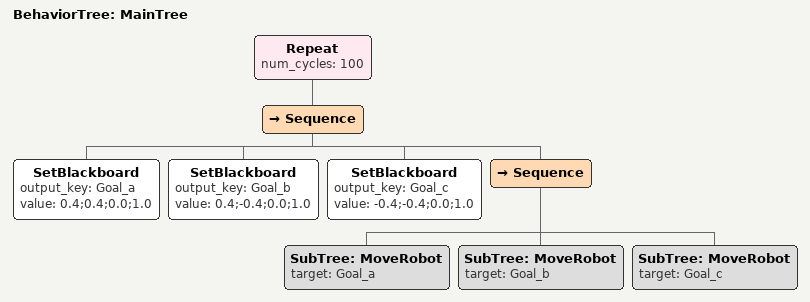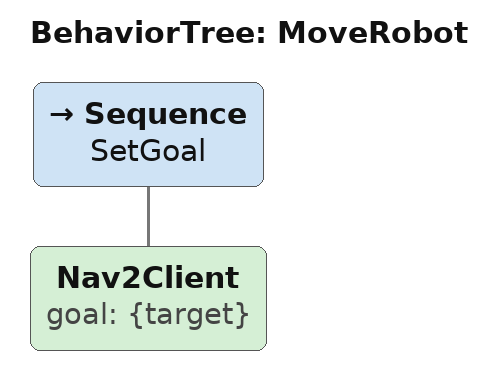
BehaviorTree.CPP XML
<root main_tree_to_execute = "MainTree">
    <BehaviorTree ID="MainTree">
        <Repeat num_cycles="100">
            <Sequence>
                <!-- The goal value="position-x;position-y;orientaion-z;orientation-w" -->
                <SetBlackboard output_key="Goal_a" value="0.4;0.4;0.0;1.0" />
                <SetBlackboard output_key="Goal_b" value="0.4;-0.4;0.0;1.0" />
                <SetBlackboard output_key="Goal_c" value="-0.4;-0.4;0.0;1.0" />
                <Sequence>
                    <SubTree ID="MoveRobot" target="Goal_a" />
                    <SubTree ID="MoveRobot" target="Goal_b" />
                    <SubTree ID="MoveRobot" target="Goal_c" />
                </Sequence>
            </Sequence>
        </Repeat>
    </BehaviorTree>

    <BehaviorTree ID="MoveRobot">
        <Sequence name="SetGoal">
            <Nav2Client goal="{target}" />
        </Sequence>
    </BehaviorTree>
</root>
